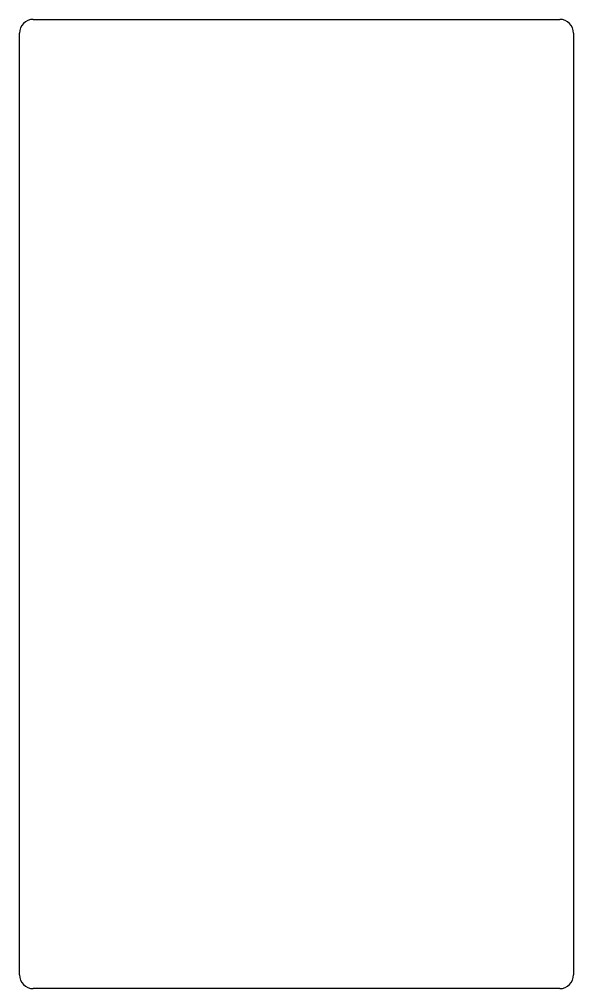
# Model space of a CAD drawing. Extents: x -10.2 to 29.8, y -12.5 to 57.5.
import ezdxf

# ---------------------------------------------------------------- set-up
doc = ezdxf.new("R2010")
doc.units = 0
doc.header["$MEASUREMENT"] = 0
doc.layers.add('MODELSKETCH_VISIBLE', color=7, linetype='CONTINUOUS')

msp = doc.modelspace()

# ---------------------------------------------------------------- linework, layer by layer
at = {"layer": 'MODELSKETCH_VISIBLE'}
for p, q in [((-9.2, 57.5), (28.8, 57.5)), ((-10.2, -11.5), (-10.2, 56.5)), ((29.8, 56.5), (29.8, -11.5)), ((28.8, -12.5), (-9.2, -12.5))]:
    msp.add_line(p, q, dxfattribs=at)
for centre, start, end in [((-9.2, 56.5), 90, 180), ((28.8, 56.5), 0, 90), ((-9.2, -11.5), 180, 270), ((28.8, -11.5), 270, 0)]:
    msp.add_arc(centre, 1, start, end, dxfattribs=at)

doc.saveas('drawing.dxf')
